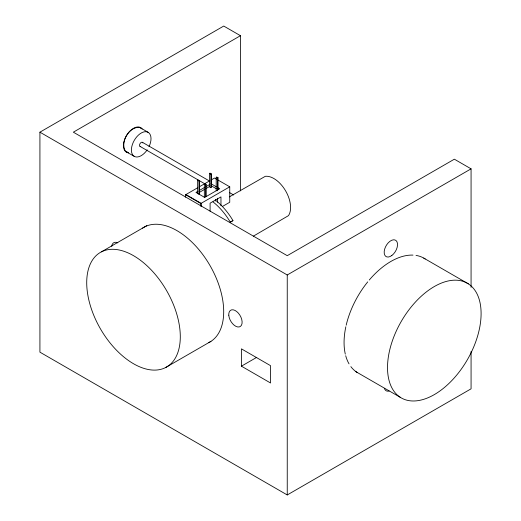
<?xml version="1.0" encoding="UTF-8"?>
<svg xmlns="http://www.w3.org/2000/svg" width="521" height="521" viewBox="0 0 521 521"><rect width="100%" height="100%" fill="white"/><g stroke="black" fill="none" stroke-linecap="round" stroke-linejoin="round"><path stroke-width="0.78" d="M241.425 366.178L241.425 348.855L270.536 365.664L270.536 382.987L241.425 366.178L256.749 357.334M230.23 222.265L232.965 220.591A47.268 27.287 60 0 0 215.714 200.377M471.069 351.48L471.069 388.822L287.247 494.95L39.922 352.157L39.922 132.178L223.743 26.05L240.455 35.695L240.455 190.881M240.455 35.695L73.344 132.178L287.247 255.674L454.358 159.192L471.069 168.843L471.069 287.358M126.655 152.041L134.118 156.254M197.654 193.766L197.654 180.259L198.156 179.966M209.52 173.408L210.022 173.122L211.357 173.89L211.357 187.397L210.855 187.69L209.52 186.915L209.52 173.408L210.855 174.177L211.357 173.89M198.989 181.028L199.491 180.741L199.491 194.248L198.989 194.535L198.989 181.028L197.654 180.259M185.619 197.166L185.619 194.73L197.778 187.703M199.178 186.902L209.644 180.859M211.038 180.051L214.528 178.039L216.599 179.237M204.336 197.622L204.336 184.115L204.838 183.828M216.202 190.777L216.202 177.27L216.703 176.977L218.038 177.752L218.038 189.67M204.336 184.115L205.671 184.89L206.173 184.597L140.025 146.388M216.202 177.27L217.537 178.039L218.038 177.752M198.032 191.233L195.981 192.412L204.675 197.433L219.712 188.752L217.706 187.593M199.4 190.439L204.186 187.677M206.238 186.492L209.657 184.519M199.4 192.373L204.186 189.611M206.238 188.426L209.657 186.453M101.439 251.845L146.798 225.658M185.619 194.73L200.826 203.509L229.741 186.818L229.741 202.259L222.317 206.544M229.338 196.892L265.3 176.313A23.634 13.644 60 0 1 285.508 190.686A23.634 13.644 60 0 1 288.484 215.642L253.414 236.124M232.965 220.591L230.295 222.135A47.268 27.287 60 0 0 213.037 201.92M39.922 132.178L287.247 274.971L471.069 168.843M165.574 367.565A66.174 38.202 60 0 0 146.981 265.743A66.174 38.202 60 0 0 87.964 295.811A66.174 38.202 60 0 0 165.574 367.565L210.933 341.379M128.394 152.542L125.554 151.377C119.837 142.233 128.811 126.668 139.648 127.326L148.296 132.432M140.618 127.958L141.458 128.42M423.716 258.09L468.379 283.873A66.174 38.202 -60 0 1 445.045 386.966A66.174 38.202 -60 0 1 389.5 350.893A66.174 38.202 -60 0 1 468.379 283.873M217.986 180.032L229.741 186.818M142.389 142.298L209.781 181.204M229.435 192.555L233.649 194.984M211.025 183.731L216.371 186.818M211.025 185.658L216.371 188.752M185.919 194.554L201.132 203.34L201.132 206.59M355.569 371.499L400.232 397.282M287.247 274.971L287.247 494.95M220.963 205.717L220.963 196.899L210.1 203.17L210.1 211.187M217.622 198.214L217.622 202.265M217.537 178.039L217.537 190.751M215.531 199.419L215.531 201.041M210.855 174.177L210.855 187.69M206.173 184.597L206.173 196.521M205.671 184.89L205.671 196.808M200.826 203.509L200.826 205.945M128.492 152.822A14.178 8.186 -60 0 1 126.414 135.805A14.178 8.186 -60 0 1 142.187 129.097M147.202 149.846A13.865 8.004 -60 0 1 131.644 152.353A13.865 8.004 -60 0 1 143.301 132.08A13.865 8.004 -60 0 1 149.006 146.707M140.774 146.46A2.364 1.368 -60 0 1 140.025 143.659A2.364 1.368 -60 0 1 142.819 142.91M111.768 246.361A9.456 5.457 60 0 1 117.844 242.851M389.128 391.03A9.456 5.457 -60 0 1 384.4 388.301M142.526 228.146A66.174 38.202 60 0 1 209.996 265.541A66.174 38.202 60 0 1 208.647 342.668M357.172 372.443A66.174 38.202 -60 0 1 350.867 366.634M349.031 363.866A66.174 38.202 -60 0 1 345.703 355.726M345.299 354.117A66.174 38.202 -60 0 1 345.84 326.765M346.185 325.202A66.174 38.202 -60 0 1 367.735 281.874M369.278 280.011A66.174 38.202 -60 0 1 412.99 255.114M416.025 255.414A66.174 38.202 -60 0 1 425.195 258.963M391.825 255.498A9.456 5.457 -60 0 0 396.103 240.604A9.456 5.457 -60 0 0 384.648 249.149A9.456 5.457 -60 0 0 391.825 255.498M228.784 315.179A9.456 5.457 60 0 0 239.25 326.928A9.456 5.457 60 0 0 238.299 313.056A9.456 5.457 60 0 0 228.784 315.179"/></g></svg>
